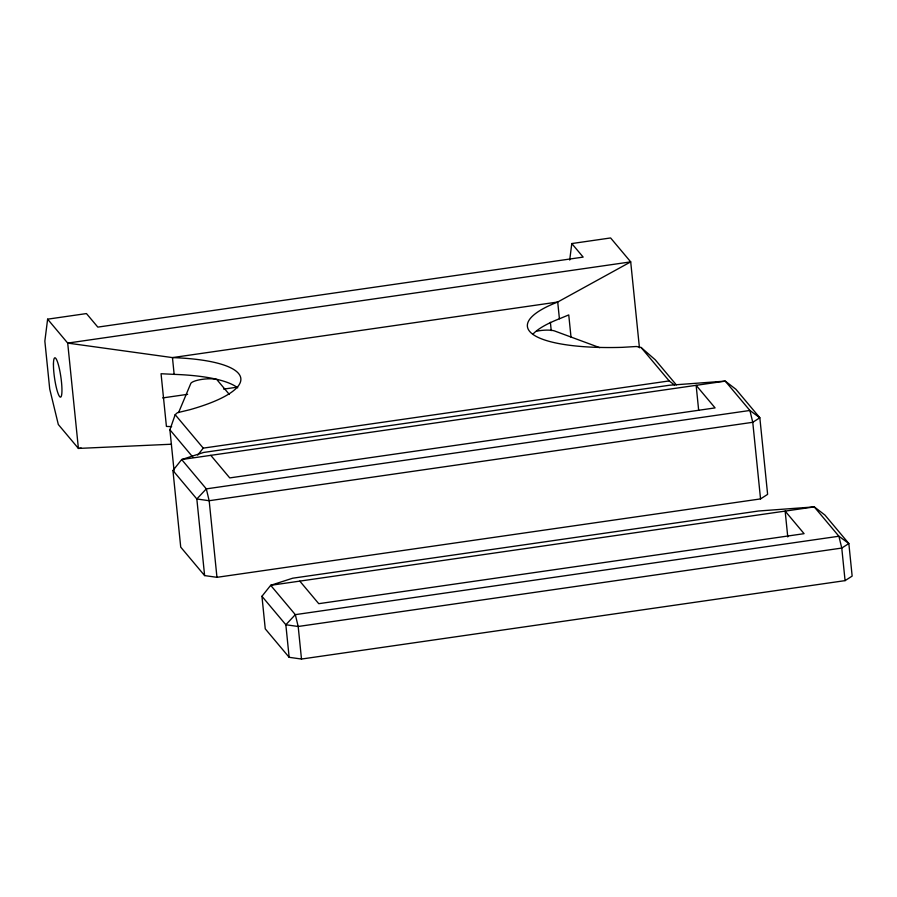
<?xml version="1.0" encoding="UTF-8"?>
<svg xmlns="http://www.w3.org/2000/svg" width="897" height="897" viewBox="0 0 897 897"><rect width="100%" height="100%" fill="white"/><g stroke="black" fill="none" stroke-linecap="round" stroke-linejoin="round"><path stroke-width="1.35" d="M639.438 347.812L630.703 261.879L610.61 237.952L571.793 243.558L583.162 257.103L97.818 327.113L86.448 313.569L47.619 319.175L44.85 341.129L49.716 389.006L58.316 424.505L78.409 448.433L171.484 444.228M569.707 260.029L571.793 243.558M174.063 470.835L169.903 429.786L175.173 414.694L177.415 412.71L189.704 409.75A127.329 31.664 -5.8 0 0 172.459 357.6L67.701 343.091L47.619 319.175M178.581 412.586L190.904 383.221A14.363 3.577 -5.8 0 1 202.15 379.353A14.363 3.577 -5.8 0 1 216.76 379.487L229.318 394.433M172.942 470.521L181.676 459.544L203.686 452.436L669.622 385.228L725.258 381.124L735.932 389.298L759.837 417.767L767.619 494.37L760.544 498.911L216.962 577.32L204.617 575.594L180.723 547.125L172.942 470.521L196.835 498.979L204.617 575.594M197.688 455.115L203.249 448.13L669.184 380.922L674.522 385.004M261.946 596.292L270.681 585.315L292.691 578.206L758.627 510.998L814.263 506.895L824.948 515.069L848.842 543.537L852.15 576.098L845.075 580.628L301.493 659.048L289.148 657.31L265.254 628.853L261.946 596.292L285.84 624.749L289.148 657.31M533.222 333.852A127.329 31.664 -5.8 0 1 559.414 318.783L568.754 314.925L571.008 337.104M162.682 397.92L187.641 394.321M223.678 389.119L237.537 387.123M81.179 448.029L78.409 448.433L67.701 343.091L630.703 261.879L557.71 302.031L172.459 357.6L174.153 374.363A127.329 31.664 -5.8 0 1 237.716 387.852M174.153 374.363L161.056 373.735L166.416 426.411L171.652 426.658M676.338 384.903L655.236 359.775L641.075 347.475L636.377 346.5L622.305 347.341A127.329 31.664 -5.8 0 1 557.71 302.031L559.414 318.783M599.712 347.655L554.178 330.814A14.363 3.577 -5.8 0 0 536.899 331.139M641.075 347.475L669.184 380.922M210.795 455.34L229.744 477.91L715.088 407.9L696.139 385.329L698.673 410.355M175.173 414.694L203.249 448.13M299.8 581.11L318.749 603.681L804.093 533.67L785.144 511.099L787.768 536.922M169.903 429.786L192.754 457.01M845.075 580.628L841.767 548.067L838.897 536.238L814.263 506.895L270.681 585.315L295.315 614.647L298.185 626.487L301.493 659.048M760.544 498.911L752.762 422.296L749.892 410.467L725.258 381.124L181.676 459.544L206.31 488.876L209.169 500.717L216.962 577.32M550.388 322.303L551.229 330.612M206.31 488.876L196.835 498.979L209.169 500.717L752.762 422.296L759.837 417.767L749.892 410.467L206.31 488.876M295.315 614.647L285.84 624.749L298.185 626.487L841.767 548.067L848.842 543.537L838.897 536.238L295.315 614.647M53.45 364.003A19.88 3.207 81.8 0 0 59.651 396.631A19.88 3.207 81.8 0 0 60.009 371.818A19.88 3.207 81.8 0 0 53.45 364.003"/></g></svg>
